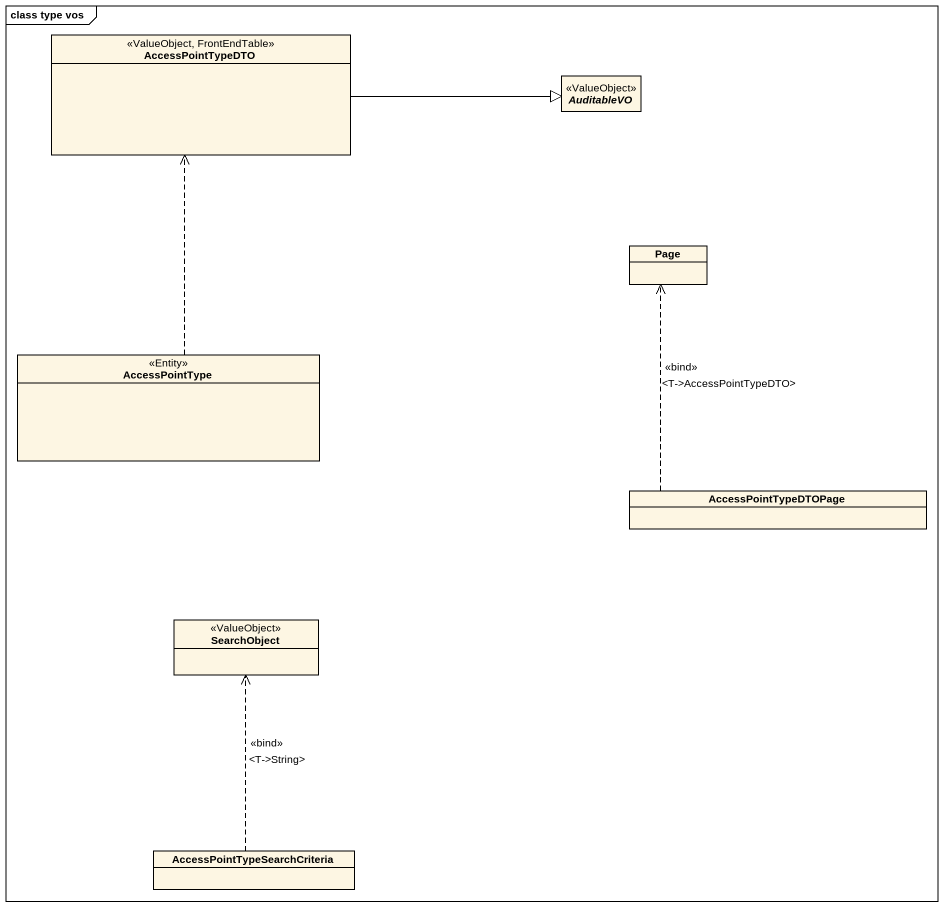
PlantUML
@startuml
mainframe class type vos
hide circle
hide empty members
class AccessPointTypeDTO <<ValueObject, FrontEndTable>>
abstract class AuditableVO <<ValueObject>>
class "Page" as Page_
class AccessPointType <<Entity>>
class AccessPointTypeDTOPage
class SearchObject <<ValueObject>>
class "AccessPointTypeSearchCriteria" as AccessPointTypeSearchCriteri
AccessPointTypeDTO -right-|> AuditableVO
AccessPointType .up.> AccessPointTypeDTO
AccessPointTypeDTOPage .up.> Page_ : <<bind>>\n<T->AccessPointTypeDTO>
AccessPointTypeSearchCriteri .up.> SearchObject : <<bind>>\n<T->String>
@enduml
